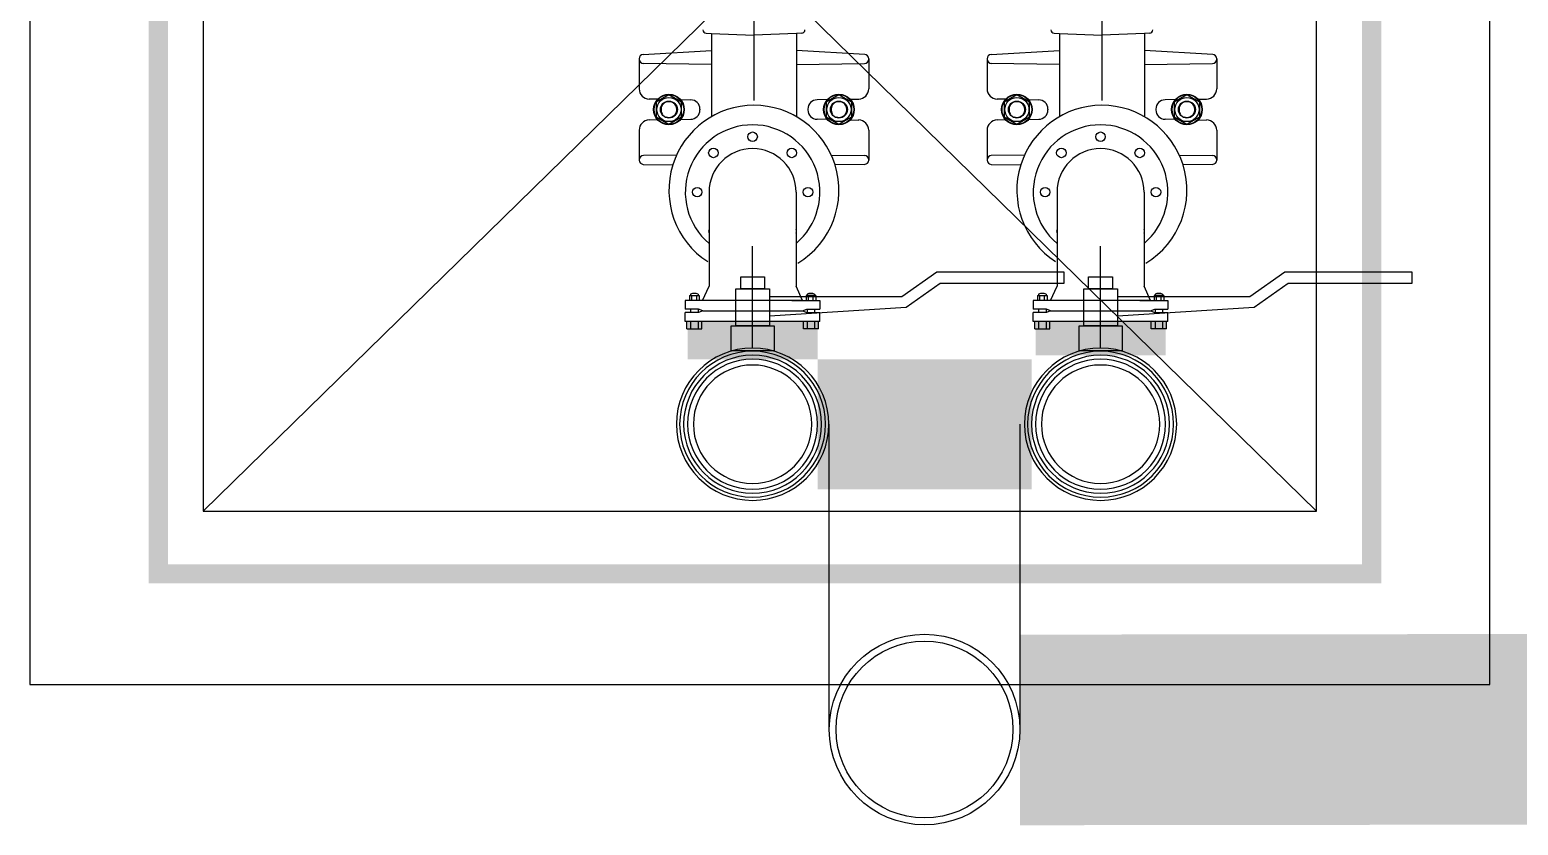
# Model space of a CAD drawing. Header units: metres. Extents: x 4626 to 5839, y 1264 to 1407.
# Drawn here: x 5795.626 to 5796.485, y 1298.103 to 1298.562 of the extents above; entities that cross this region are included whole.
import ezdxf

# ---------------------------------------------------------------- set-up
doc = ezdxf.new("R2010")
doc.units = ezdxf.units.M
doc.linetypes.add('DASHED', pattern=[0.75, 0.5, -0.25])
doc.layers.get('0').update_dxf_attribs({"lineweight": 9})
doc.layers.add('AMR_IS_Pluvial', color=40, linetype='Continuous', true_color=0xffbf00)

# ---------------------------------------------------------------- blocks, each defined once
blk = doc.blocks.new('llp cloacal')
at = {"linetype": 'Continuous'}
blk.add_line((0, -0.02467), (0, -0.05768), dxfattribs=at)
for points in [[(0.00698, -0.02381), (-0.00698, -0.02381), (-0.00698, -0.03191), (0.00698, -0.03191)], [(0.00544, -0.03191), (-0.00544, -0.03191), (-0.00544, -0.04387), (0.00544, -0.04387)], [(0.00385, -0.04387), (-0.00385, -0.04387), (-0.00385, -0.04776), (0.00385, -0.04776)]]:
    blk.add_lwpolyline(points, close=True, dxfattribs=at)
blk.add_lwpolyline([(0.00544, -0.03508), (0.04974, -0.03789), (0.06071, -0.04572), (0.10093, -0.04572), (0.10093, -0.04927), (0.05972, -0.04927), (0.04834, -0.04123), (0.00544, -0.04123)], dxfattribs=at)
for radius in [0.02467, 0.01917]:
    blk.add_circle((0, 0), radius, dxfattribs=at)
blk = doc.blocks.new('bajada-75')
at = {"linetype": 'Continuous'}
for radius in [0.04209, 0.0398, 0.0375]:
    blk.add_circle((0, 0), radius, dxfattribs=at)
blk = doc.blocks.new('Pozo bombeo pluvial')
at = {"layer": 'AMR_IS_Pluvial'}
for p, q in [((0.31379, 0.69945), (-0.32873, 0.07098)), ((-0.32873, 0.69945), (0.31379, 0.07098)), ((-0.01088, 0.63611), (-0.01088, 0.30792)), ((0.1899, 0.63611), (0.1899, 0.30792)), ((-0.03843, 0.34686), (-0.03541, 0.34674)), ((-0.03541, 0.34674), (-0.01088, 0.34572)), ((-0.03541, 0.34674), (-0.03541, 0.33695)), ((0.01365, 0.34674), (-0.01088, 0.34572)), ((0.01667, 0.34686), (0.01365, 0.34674)), ((0.01365, 0.34674), (0.01365, 0.33695)), ((0.16235, 0.34686), (0.16537, 0.34674)), ((0.16537, 0.34674), (0.16537, 0.33695)), ((0.16537, 0.34674), (0.1899, 0.34572)), ((0.21443, 0.34674), (0.1899, 0.34572)), ((0.21746, 0.34686), (0.21443, 0.34674)), ((0.21443, 0.34674), (0.21443, 0.33695)), ((-0.0748, 0.33452), (-0.03541, 0.33695)), ((-0.03541, 0.33695), (-0.03541, 0.29867)), ((0.05305, 0.33452), (0.01365, 0.33695)), ((0.01365, 0.33695), (0.01365, 0.29867)), ((0.12598, 0.33452), (0.16537, 0.33695)), ((0.16537, 0.33695), (0.16537, 0.29867)), ((0.21443, 0.33695), (0.21443, 0.29867)), ((0.25383, 0.33452), (0.21443, 0.33695)), ((-0.0771, 0.33208), (-0.0771, 0.31471)), ((-0.03541, 0.3288), (-0.07469, 0.32938)), ((0.01365, 0.3288), (0.05293, 0.32938)), ((0.05535, 0.33208), (0.05535, 0.31471)), ((0.12368, 0.33208), (0.12368, 0.31471)), ((0.16537, 0.3288), (0.12609, 0.32938)), ((0.21443, 0.3288), (0.25371, 0.32938)), ((0.25613, 0.33208), (0.25613, 0.31471)), ((-0.05993, 0.31129), (-0.06729, 0.30704)), ((-0.05258, 0.30704), (-0.05993, 0.31129)), ((0.03818, 0.31129), (0.03082, 0.30704)), ((0.04554, 0.30704), (0.03818, 0.31129)), ((0.14085, 0.31129), (0.13349, 0.30704)), ((0.14821, 0.30704), (0.14085, 0.31129)), ((0.23896, 0.31129), (0.2316, 0.30704)), ((0.24632, 0.30704), (0.23896, 0.31129)), ((-0.06645, 0.30874), (-0.07132, 0.30883)), ((-0.06729, 0.30704), (-0.06729, 0.29854)), ((-0.05322, 0.30852), (-0.04732, 0.30841)), ((-0.05258, 0.29854), (-0.05258, 0.30704)), ((-0.04203, 0.30301), (-0.04203, 0.30257)), ((0.02027, 0.30301), (0.02027, 0.30257)), ((0.03146, 0.30852), (0.02556, 0.30841)), ((0.03082, 0.30704), (0.03082, 0.29854)), ((0.0447, 0.30874), (0.04956, 0.30883)), ((0.04554, 0.29854), (0.04554, 0.30704)), ((0.13433, 0.30874), (0.12947, 0.30883)), ((0.13349, 0.30704), (0.13349, 0.29854)), ((0.14756, 0.30852), (0.15346, 0.30841)), ((0.14821, 0.29854), (0.14821, 0.30704)), ((0.15875, 0.30301), (0.15875, 0.30257)), ((0.22105, 0.30301), (0.22105, 0.30257)), ((0.23224, 0.30852), (0.22635, 0.30841)), ((0.2316, 0.30704), (0.2316, 0.29854)), ((0.24548, 0.30874), (0.25034, 0.30883)), ((0.24632, 0.29854), (0.24632, 0.30704)), ((-0.06645, 0.29684), (-0.07132, 0.29675)), ((-0.06729, 0.29854), (-0.05993, 0.29429)), ((-0.05993, 0.29429), (-0.05258, 0.29854)), ((-0.05318, 0.2971), (-0.04735, 0.29718)), ((0.03143, 0.2971), (0.02559, 0.29718)), ((0.03082, 0.29854), (0.03818, 0.29429)), ((0.03818, 0.29429), (0.04554, 0.29854)), ((0.0447, 0.29684), (0.04956, 0.29675)), ((0.13433, 0.29684), (0.12947, 0.29675)), ((0.13349, 0.29854), (0.14085, 0.29429)), ((0.14085, 0.29429), (0.14821, 0.29854)), ((0.1476, 0.2971), (0.15343, 0.29718)), ((0.23221, 0.2971), (0.22638, 0.29718)), ((0.2316, 0.29854), (0.23896, 0.29429)), ((0.23896, 0.29429), (0.24632, 0.29854)), ((0.24548, 0.29684), (0.25034, 0.29675)), ((-0.0771, 0.29087), (-0.0771, 0.27361)), ((0.05535, 0.29087), (0.05535, 0.27361)), ((0.12368, 0.29087), (0.12368, 0.27361)), ((0.25613, 0.29087), (0.25613, 0.27361)), ((-0.05554, 0.27648), (-0.07469, 0.2762)), ((0.03378, 0.27648), (0.05293, 0.2762)), ((0.14524, 0.27648), (0.12609, 0.2762)), ((0.23456, 0.27648), (0.25371, 0.2762)), ((-0.0747, 0.27115), (-0.05769, 0.27084)), ((0.05294, 0.27115), (0.03594, 0.27084)), ((0.12609, 0.27115), (0.14309, 0.27084)), ((0.25372, 0.27115), (0.23672, 0.27084)), ((-0.03677, 0.25513), (-0.03677, 0.2008)), ((0.01347, 0.25513), (0.01347, 0.2008)), ((0.16401, 0.25513), (0.16401, 0.2008)), ((0.21425, 0.25513), (0.21425, 0.2008)), ((-0.04048, 0.19264), (-0.03677, 0.2008)), ((0.01717, 0.19264), (0.01347, 0.2008)), ((0.1603, 0.19264), (0.16401, 0.2008)), ((0.21795, 0.19264), (0.21425, 0.2008)), ((0.01714, 0.19264), (-0.05049, 0.19264)), ((-0.05049, 0.19264), (-0.05049, 0.1875)), ((-0.04807, 0.19542), (-0.04807, 0.19264)), ((-0.04807, 0.19542), (-0.04252, 0.19542)), ((-0.04747, 0.19626), (-0.04747, 0.19542)), ((-0.04668, 0.19264), (-0.04668, 0.19542)), ((-0.04391, 0.19264), (-0.04391, 0.19542)), ((-0.04312, 0.19626), (-0.04312, 0.19542)), ((-0.04252, 0.19542), (-0.04252, 0.19264)), ((0.01108, 0.19264), (0.02719, 0.19264)), ((0.02477, 0.19542), (0.01921, 0.19542)), ((0.01921, 0.19542), (0.01921, 0.19264)), ((0.01982, 0.19626), (0.01982, 0.19542)), ((0.0206, 0.19264), (0.0206, 0.19542)), ((0.02338, 0.19264), (0.02338, 0.19542)), ((0.02416, 0.19626), (0.02416, 0.19542)), ((0.02477, 0.19542), (0.02477, 0.19264)), ((0.02719, 0.19264), (0.02719, 0.1875)), ((0.21792, 0.19264), (0.15029, 0.19264)), ((0.15029, 0.19264), (0.15029, 0.1875)), ((0.15271, 0.19542), (0.15271, 0.19264)), ((0.15271, 0.19542), (0.15826, 0.19542)), ((0.15332, 0.19626), (0.15332, 0.19542)), ((0.1541, 0.19264), (0.1541, 0.19542)), ((0.15688, 0.19264), (0.15688, 0.19542)), ((0.15766, 0.19626), (0.15766, 0.19542)), ((0.15826, 0.19542), (0.15826, 0.19264)), ((0.21186, 0.19264), (0.22797, 0.19264)), ((0.22555, 0.19542), (0.21999, 0.19542)), ((0.21999, 0.19542), (0.21999, 0.19264)), ((0.2206, 0.19626), (0.2206, 0.19542)), ((0.22138, 0.19264), (0.22138, 0.19542)), ((0.22416, 0.19264), (0.22416, 0.19542)), ((0.22494, 0.19626), (0.22494, 0.19542)), ((0.22555, 0.19542), (0.22555, 0.19264)), ((0.22797, 0.19264), (0.22797, 0.1875)), ((-0.04291, 0.1875), (-0.05049, 0.1875)), ((-0.05049, 0.18053), (-0.05049, 0.18567)), ((-0.04291, 0.18567), (-0.05049, 0.18567)), ((0.02719, 0.18053), (-0.05049, 0.18053)), ((-0.04964, 0.17619), (-0.04964, 0.18053)), ((-0.04747, 0.1875), (-0.04747, 0.18567)), ((-0.04747, 0.18053), (-0.04747, 0.17619)), ((-0.04312, 0.1875), (-0.04312, 0.18567)), ((-0.04312, 0.18053), (-0.04312, 0.17619)), ((-0.04044, 0.18659), (-0.04291, 0.1875)), ((-0.04044, 0.18659), (-0.04291, 0.18567)), ((-0.04095, 0.17619), (-0.04095, 0.18053)), ((-0.04044, 0.18659), (0.01714, 0.18659)), ((0.01714, 0.18659), (0.01961, 0.1875)), ((0.01714, 0.18659), (0.01961, 0.18567)), ((0.01765, 0.17619), (0.01765, 0.18053)), ((0.01961, 0.1875), (0.02719, 0.1875)), ((0.01961, 0.18567), (0.02719, 0.18567)), ((0.01982, 0.1875), (0.01982, 0.18567)), ((0.01982, 0.18053), (0.01982, 0.17619)), ((0.02416, 0.1875), (0.02416, 0.18567)), ((0.02416, 0.18053), (0.02416, 0.17619)), ((0.02633, 0.17619), (0.02633, 0.18053)), ((0.02719, 0.18053), (0.02719, 0.18567)), ((0.15787, 0.1875), (0.15029, 0.1875)), ((0.15029, 0.18053), (0.15029, 0.18567)), ((0.15787, 0.18567), (0.15029, 0.18567)), ((0.22797, 0.18053), (0.15029, 0.18053)), ((0.15114, 0.17619), (0.15114, 0.18053)), ((0.15332, 0.1875), (0.15332, 0.18567)), ((0.15332, 0.18053), (0.15332, 0.17619)), ((0.15766, 0.1875), (0.15766, 0.18567)), ((0.15766, 0.18053), (0.15766, 0.17619)), ((0.16034, 0.18659), (0.15787, 0.1875)), ((0.16034, 0.18659), (0.15787, 0.18567)), ((0.15983, 0.17619), (0.15983, 0.18053)), ((0.16034, 0.18659), (0.21792, 0.18659)), ((0.21792, 0.18659), (0.22039, 0.1875)), ((0.21792, 0.18659), (0.22039, 0.18567)), ((0.21843, 0.17619), (0.21843, 0.18053)), ((0.22039, 0.1875), (0.22797, 0.1875)), ((0.22039, 0.18567), (0.22797, 0.18567)), ((0.2206, 0.1875), (0.2206, 0.18567)), ((0.2206, 0.18053), (0.2206, 0.17619)), ((0.22494, 0.1875), (0.22494, 0.18567)), ((0.22494, 0.18053), (0.22494, 0.17619)), ((0.22711, 0.17619), (0.22711, 0.18053)), ((0.22797, 0.18053), (0.22797, 0.18567)), ((-0.04964, 0.17619), (-0.04095, 0.17619)), ((0.02633, 0.17619), (0.01765, 0.17619)), ((0.15114, 0.17619), (0.15983, 0.17619)), ((0.22711, 0.17619), (0.21843, 0.17619))]:
    blk.add_line(p, q, dxfattribs=at)
for points in [[(-0.42873, 0.79945), (-0.42873, -0.02902), (0.41379, -0.02902), (0.41379, 0.79945)], [(-0.32873, 0.69945), (-0.32873, 0.07098), (0.31379, 0.07098), (0.31379, 0.69945)]]:
    blk.add_lwpolyline(points, close=True, dxfattribs=at)
at = {"layer": 'AMR_IS_Pluvial', "const_width": 0.0111}
blk.add_lwpolyline([(0.34552, 0.73484), (0.34552, 0.03484), (-0.35448, 0.03484), (-0.35448, 0.73484)], close=True, dxfattribs=at)
at = {"layer": 'AMR_IS_Pluvial', "const_width": 0.075}
for points in [[(-0.01165, 0.18053), (-0.01165, 0.15871)], [(0.18913, 0.18053), (0.18913, 0.16101)], [(0.02585, 0.12121), (0.14933, 0.12121)]]:
    blk.add_lwpolyline(points, dxfattribs=at)
at = {"layer": 'AMR_IS_Pluvial'}
for centre, radius in [((-0.05993, 0.30279), 0.00883), ((-0.05993, 0.30279), 0.00858), ((-0.05993, 0.30279), 0.00699), ((0.03818, 0.30279), 0.00883), ((0.03818, 0.30279), 0.00858), ((0.03818, 0.30279), 0.00699), ((0.14085, 0.30279), 0.00883), ((0.14085, 0.30279), 0.00858), ((0.14085, 0.30279), 0.00699), ((0.23896, 0.30279), 0.00883), ((0.23896, 0.30279), 0.00858), ((0.23896, 0.30279), 0.00699), ((-0.05993, 0.30279), 0.00491), ((0.03818, 0.30279), 0.00491), ((0.14085, 0.30279), 0.00491), ((0.23896, 0.30279), 0.00491), ((-0.01165, 0.2871), 0.00274), ((0.18913, 0.2871), 0.00274), ((-0.03426, 0.27774), 0.00274), ((0.01096, 0.27774), 0.00274), ((0.16652, 0.27774), 0.00274), ((0.21174, 0.27774), 0.00274), ((-0.04362, 0.25513), 0.00274), ((0.02032, 0.25513), 0.00274), ((0.15716, 0.25513), 0.00274), ((0.2211, 0.25513), 0.00274)]:
    blk.add_circle(centre, radius, dxfattribs=at)
for centre, radius, start, end in [((-0.03835, 0.34882), 0.00196, 180, 267.62422), ((0.01659, 0.34882), 0.00196, 272.37578, 0), ((0.16243, 0.34882), 0.00196, 180, 267.62422), ((0.21737, 0.34882), 0.00196, 272.37578, 0), ((-0.07465, 0.33208), 0.00245, 93.52438, 180), ((-0.07465, 0.33183), 0.00245, 180, 269.1502), ((0.05289, 0.33183), 0.00245, 270.8498, 0), ((0.05289, 0.33208), 0.00245, 0, 86.47562), ((0.12613, 0.33208), 0.00245, 93.52438, 180), ((0.12613, 0.33183), 0.00245, 180, 269.1502), ((0.25368, 0.33183), 0.00245, 270.8498, 0), ((0.25368, 0.33208), 0.00245, 0, 86.47562), ((-0.07122, 0.31471), 0.00589, 180, 269.04516), ((0.04946, 0.31471), 0.00589, 270.95484, 0), ((0.12956, 0.31471), 0.00589, 180, 269.04516), ((0.25024, 0.31471), 0.00589, 270.95484, 0), ((-0.05993, 0.30279), 0.00454, 250.42818, 215.42818), ((-0.01088, 0.25619), 0.04906, 17.38463, 162.61537), ((-0.04742, 0.30257), 0.0054, 270.79134, 0), ((-0.04742, 0.30301), 0.0054, 0, 88.89458), ((0.02567, 0.30301), 0.0054, 91.10542, 180), ((0.02567, 0.30257), 0.0054, 180, 269.20867), ((0.03818, 0.30279), 0.00454, 250.42818, 215.42818), ((0.14085, 0.30279), 0.00454, 250.42818, 215.42818), ((0.1899, 0.25619), 0.04906, 17.38463, 162.61537), ((0.15336, 0.30257), 0.0054, 270.79134, 0), ((0.15336, 0.30301), 0.0054, 0, 88.89458), ((0.22645, 0.30301), 0.0054, 91.10542, 180), ((0.22645, 0.30257), 0.0054, 180, 269.20867), ((0.23896, 0.30279), 0.00454, 250.42818, 215.42818), ((-0.07122, 0.29087), 0.00589, 90.95484, 180), ((-0.01165, 0.25513), 0.03883, 310.30998, 229.69002), ((0.04946, 0.29087), 0.00589, 0, 89.04516), ((0.12956, 0.29087), 0.00589, 90.95484, 180), ((0.18913, 0.25513), 0.03883, 310.30998, 229.69002), ((0.25024, 0.29087), 0.00589, 0, 89.04516), ((-0.07465, 0.27375), 0.00245, 90.8498, 180), ((-0.01165, 0.25513), 0.02512, 0, 180), ((0.05289, 0.27375), 0.00245, 0, 89.1502), ((0.12613, 0.27375), 0.00245, 90.8498, 180), ((0.18913, 0.25513), 0.02512, 0, 180), ((0.25368, 0.27375), 0.00245, 0, 89.1502), ((-0.07465, 0.27361), 0.00245, 180, 268.95747), ((-0.01088, 0.25619), 0.04906, 162.61537, 237.05919), ((-0.01088, 0.25619), 0.04906, 301.10116, 17.38463), ((0.05289, 0.27361), 0.00245, 271.04253, 0), ((0.12613, 0.27361), 0.00245, 180, 268.95747), ((0.1899, 0.25619), 0.04906, 162.61537, 237.05919), ((0.1899, 0.25619), 0.04906, 301.10116, 17.38463), ((0.25368, 0.27361), 0.00245, 271.04253, 0), ((-0.03426, 0.23252), 0.00274, 156.27505, 203.72495), ((0.01096, 0.23252), 0.00274, 336.27505, 23.72495), ((0.16652, 0.23252), 0.00274, 156.27505, 203.72495), ((0.21174, 0.23252), 0.00274, 336.27505, 23.72495), ((-0.0453, 0.19089), 0.0058, 68.0257, 111.97431), ((0.02199, 0.19089), 0.0058, 68.0257, 111.97431), ((0.15549, 0.19089), 0.0058, 68.0257, 111.97431), ((0.22277, 0.19089), 0.0058, 68.0257, 111.97431)]:
    blk.add_arc(centre, radius, start, end, dxfattribs=at)
at = {"layer": 'AMR_IS_Pluvial', "ltscale": 0.015, "extrusion": (0, 0, -1), "zscale": -1, "rotation": 89.99999956244689}
for p in [(0.01165, 0.12121), (-0.18913, 0.12121)]:
    blk.add_blockref('bajada-75', p, dxfattribs=at)

msp = doc.modelspace()

# ---------------------------------------------------------------- linework, layer by layer
at = {"layer": 'AMR_IS_Pluvial'}
for points in [[(5796.08757, 1298.15854), (5796.08757, 1298.33475)], [(5796.19758, 1298.33475), (5796.19758, 1298.15833)]]:
    msp.add_lwpolyline(points, dxfattribs=at)
at = {"layer": 'AMR_IS_Pluvial', "linetype": 'DASHED', "ltscale": 0.5, "const_width": 0.11}
msp.add_lwpolyline([(5797.12288, 1298.15941), (5796.19758, 1298.15833)], dxfattribs=at)
at = {"layer": 'AMR_IS_Pluvial'}
for radius in [0.055, 0.051]:
    msp.add_circle((5796.14257, 1298.15854), radius, dxfattribs=at)

# ---------------------------------------------------------------- block references
at = {"layer": 'AMR_IS_Pluvial', "lineweight": 9}
msp.add_blockref('Pozo bombeo pluvial', (5796.05498, 1298.21354), dxfattribs=at)
at = {"layer": 'AMR_IS_Pluvial', "xscale": -1.781603743565938, "yscale": 1.781603743565938, "zscale": 1.781603743566028, "rotation": 180}
for p in [(5796.04333, 1298.33475), (5796.24411, 1298.33475)]:
    msp.add_blockref('llp cloacal', p, dxfattribs=at)

doc.saveas('drawing.dxf')
